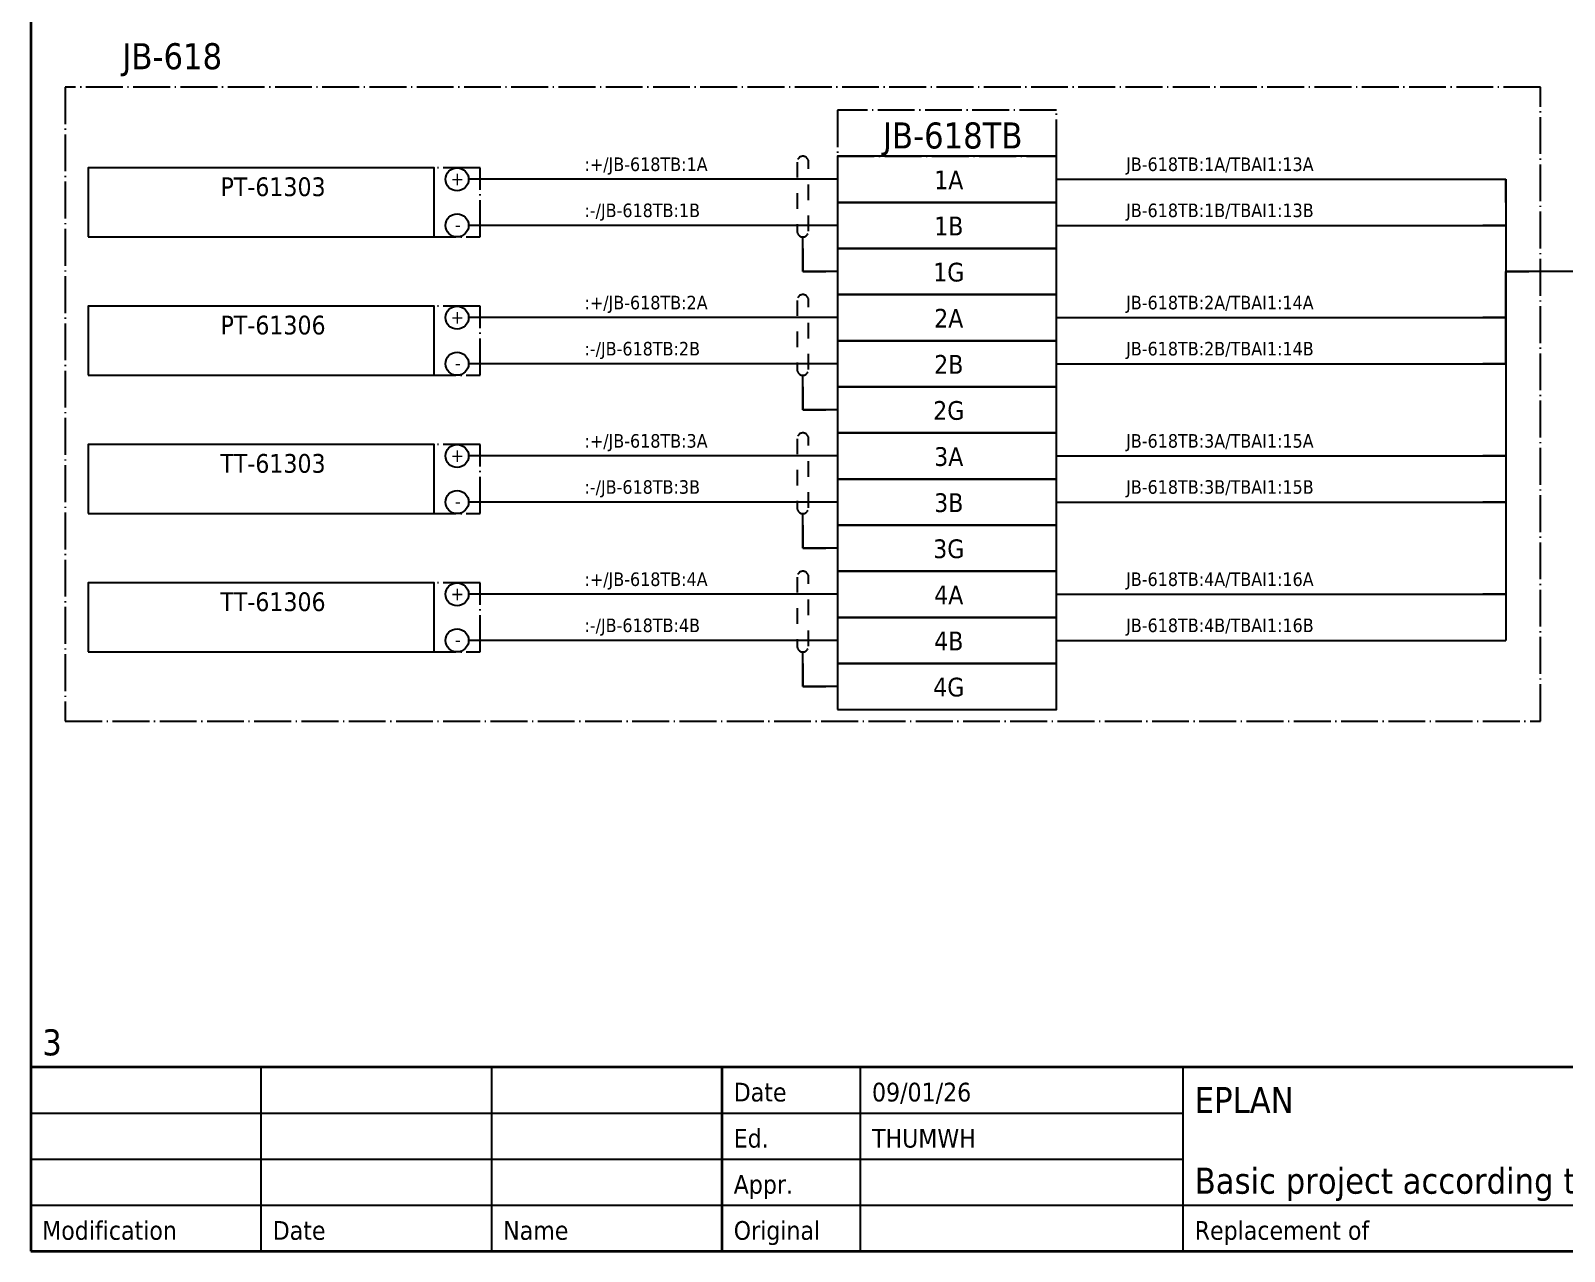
# Model space of a CAD drawing. Header units: millimetres. Extents: x 0 to 1792788, y -13 to 262234.
# Drawn here: x 0 to 133.1, y 0 to 105.9 of the extents above; entities that cross this region are included whole.
import ezdxf
from ezdxf.enums import TextEntityAlignment as Align

# ---------------------------------------------------------------- set-up
doc = ezdxf.new("R2010")
doc.units = ezdxf.units.MM
doc.linetypes.add('EPL_DASH', pattern=[1, 0.5, -0.5])
doc.linetypes.add('EPL_DASHDOT', pattern=[1, 0.8, -0.1, 0, -0.1])
for name, color, linetype, lineweight in [('EPLAN108', 5, 'Continuous', 35), ('EPLAN201', 7, 'Continuous', 35), ('EPLAN300', 5, 'Continuous', 25), ('EPLAN302', 5, 'Continuous', 25), ('EPLAN305', 5, 'Continuous', 25), ('EPLAN307', 134, 'EPL_DASHDOT', 25), ('EPLAN311', 7, 'Continuous', 25), ('EPLAN314', 5, 'EPL_DASH', 25), ('EPLAN317', 7, 'Continuous', 25), ('EPLAN400', 5, 'Continuous', 35), ('EPLAN405', 7, 'Continuous', 25), ('EPLAN421', 5, 'Continuous', 35), ('EPLAN433', 251, 'Continuous', 35), ('EPLAN440', 73, 'Continuous', 35), ('EPLAN451', 7, 'Continuous', 35), ('EPLAN452', 7, 'Continuous', 35), ('EPLAN453', 7, 'Continuous', 35), ('EPLAN500', 7, 'Continuous', 35), ('EPLAN501', 7, 'Continuous', 35), ('EPLAN502', 7, 'Continuous', 35), ('EPLAN503', 7, 'Continuous', 35), ('EPLAN504', 7, 'Continuous', 35), ('EPLAN546', 1, 'Continuous', 25)]:
    doc.layers.add(name, color=color, linetype=linetype, lineweight=lineweight)
doc.styles.add('Tahoma', font='')
doc.styles.get('Tahoma').set_extended_font_data('Tahoma')

# ---------------------------------------------------------------- blocks, each defined once
blk = doc.blocks.new('EPLFRAME')
at = {"layer": 'EPLAN201', "linetype": 'Continuous', "lineweight": 35, "ltscale": 4}
for p, q in [((0, 16), (420, 16)), ((60, 0), (60, 16))]:
    blk.add_line(p, q, dxfattribs=at)
at = {"layer": 'EPLAN201', "linetype": 'Continuous', "lineweight": 25, "ltscale": 4}
for p, q in [((20, 0), (20, 16)), ((40, 0), (40, 16)), ((72, 0), (72, 16)), ((100, 0), (100, 16)), ((0, 12), (100, 12)), ((0, 8), (100, 8)), ((0, 4), (184, 4))]:
    blk.add_line(p, q, dxfattribs=at)
at = {"layer": 'EPLAN201', "linetype": 'Continuous', "lineweight": 35, "ltscale": 4}
blk.add_lwpolyline([(0, 0), (420, 0), (420, 297), (0, 297)], close=True, dxfattribs=at)
at = {"layer": 'EPLAN201', "color": 7, "style": 'Tahoma'}
for s, height, p in [('Date', 1.625, (61, 13)), ('Ed.', 1.625, (61, 9)), ('Appr.', 1.625, (61, 5)), ('Modification', 1.6254, (1, 1)), ('Original', 1.625, (61, 1)), ('Replacement of', 1.6254, (101, 1)), ('Date', 1.625, (21, 1)), ('Name', 1.625, (41, 1))]:
    blk.add_text(s, height=height, dxfattribs=at).set_placement(p)
at = {"layer": 'EPLAN451', "color": 7, "style": 'Tahoma'}
for tag, p, height in [('14_10014', (101, 12), 2.26), ('14_10015', (185, 12), 2.26), ('14_10011', (101, 5), 2.26), ('14_10013', (332, 5), 1.63), ('14_10151', (73, 1), 1.63), ('14_10300', (415, 1), 1.63)]:
    blk.add_attdef(tag, p, '', height=height, dxfattribs=at)
blk.add_attdef('4_25020', text='', height=1.63, dxfattribs=at).set_placement((413, 1), align=Align.RIGHT)
at = {"layer": 'EPLAN452', "color": 7, "style": 'Tahoma'}
for tag, p, height in [('4_11041', (1, 17), 2.26), ('4_11071[1]', (1, 13), 1.63), ('4_11074[1]', (21, 13), 1.63), ('4_11070[1]', (41, 13), 1.63), ('4_11024', (73, 13), 1.63), ('4_20132_1001', (374, 13), 1.63), ('4_11011', (231, 12), 2.26), ('4_11030', (301, 12), 2.26), ('4_11071[2]', (1, 9), 1.63), ('4_11074[2]', (21, 9), 1.63), ('4_11070[2]', (41, 9), 1.63), ('4_11022', (73, 9), 1.63), ('4_20134_1001', (374, 9), 1.63), ('4_11071[3]', (1, 5), 1.63), ('4_11074[3]', (21, 5), 1.63), ('4_11070[3]', (41, 5), 1.63), ('4_11080', (73, 5), 1.63), ('4_11059', (301, 5), 1.63)]:
    blk.add_attdef(tag, p, '', height=height, dxfattribs=at)
for tag, height, p in [('4_11040', 2.26, (419, 17)), ('4_11000', 1.63, (419, 5)), ('4_11085', 1.63, (141, 1)), ('4_11086', 1.63, (183, 1))]:
    blk.add_attdef(tag, text='', height=height, dxfattribs=at).set_placement(p, align=Align.RIGHT)
at = {"layer": 'EPLAN453', "color": 7, "style": 'Tahoma'}
for tag, p in [('53_19005_1', (21, 293)), ('53_19005', (63, 293)), ('53_19005_8', (105, 293)), ('53_19005_6', (147, 293)), ('53_19005_7', (189, 293)), ('53_19005_9', (231, 293)), ('53_19005_3', (273, 293)), ('53_19005_2', (315, 293)), ('53_19005_4', (357, 293)), ('53_19005_5', (399, 293))]:
    blk.add_attdef(tag, text='', height=1.35, dxfattribs=at).set_placement(p, align=Align.BOTTOM_CENTER)
blk = doc.blocks.new('EPLSYM_LibrarySPECIAL_en_US_Symbol427_Variant5_Placement1_54')
at = {"layer": 'EPLAN421', "color": 5, "style": 'Tahoma'}
for tag, p in [('17_20029[1]', (-0.9525, 3.335)), ('17_20029[2]', (20.0025, 3.335))]:
    blk.add_attdef(tag, text='', height=1.1739, dxfattribs=at).set_placement(p, align=Align.BOTTOM_RIGHT)
at = {"layer": 'EPLAN433', "color": 251, "style": 'Tahoma'}
blk.add_attdef('17_20406_1', text='', height=1.6254, dxfattribs=at).set_placement((0.9525, 1.5875), align=Align.BOTTOM_RIGHT)
blk.add_attdef('17_20406', text='', height=1.6254, dxfattribs=at).set_placement((0.9525, 1.5875), align=Align.BOTTOM_LEFT)
blk = doc.blocks.new('EPLSYM_LibrarySPECIAL_en_US_Symbol427_Variant5_Placement1_55')
at = {"layer": 'EPLAN421', "color": 5, "style": 'Tahoma'}
for tag, p in [('17_20029[1]', (-0.9525, 3.335)), ('17_20029[2]', (20.0025, 3.335))]:
    blk.add_attdef(tag, text='', height=1.1739, dxfattribs=at).set_placement(p, align=Align.BOTTOM_RIGHT)
at = {"layer": 'EPLAN433', "color": 251, "style": 'Tahoma'}
blk.add_attdef('17_20406_1', text='', height=1.6254, dxfattribs=at).set_placement((0.9525, 1.5875), align=Align.BOTTOM_RIGHT)
blk.add_attdef('17_20406', text='', height=1.6254, dxfattribs=at).set_placement((0.9525, 1.5875), align=Align.BOTTOM_LEFT)
blk = doc.blocks.new('EPLSYM_LibrarySPECIAL_en_US_Symbol427_Variant5_Placement1_56')
at = {"layer": 'EPLAN421', "color": 5, "style": 'Tahoma'}
for tag, p in [('17_20029[1]', (-0.9525, 3.335)), ('17_20029[2]', (20.0025, 3.335))]:
    blk.add_attdef(tag, text='', height=1.1739, dxfattribs=at).set_placement(p, align=Align.BOTTOM_RIGHT)
at = {"layer": 'EPLAN433', "color": 251, "style": 'Tahoma'}
blk.add_attdef('17_20406_1', text='', height=1.6254, dxfattribs=at).set_placement((0.9525, 1.5875), align=Align.BOTTOM_RIGHT)
blk.add_attdef('17_20406', text='', height=1.6254, dxfattribs=at).set_placement((0.9525, 1.5875), align=Align.BOTTOM_LEFT)
blk = doc.blocks.new('EPLSYM_LibrarySPECIAL_en_US_Symbol427_Variant5_Placement1_57')
at = {"layer": 'EPLAN421', "color": 5, "style": 'Tahoma'}
for tag, p in [('17_20029[1]', (-0.9525, 3.335)), ('17_20029[2]', (20.0025, 3.335))]:
    blk.add_attdef(tag, text='', height=1.1739, dxfattribs=at).set_placement(p, align=Align.BOTTOM_RIGHT)
at = {"layer": 'EPLAN433', "color": 251, "style": 'Tahoma'}
blk.add_attdef('17_20406_1', text='', height=1.6254, dxfattribs=at).set_placement((0.9525, 1.5875), align=Align.BOTTOM_RIGHT)
blk.add_attdef('17_20406', text='', height=1.6254, dxfattribs=at).set_placement((0.9525, 1.5875), align=Align.BOTTOM_LEFT)
blk = doc.blocks.new('EPLSYM_LibrarySPECIAL_en_US_Symbol427_Variant5_Placement1_58')
at = {"layer": 'EPLAN421', "color": 5, "style": 'Tahoma'}
for tag, p in [('17_20029[1]', (-0.9525, 3.335)), ('17_20029[2]', (20.0025, 3.335))]:
    blk.add_attdef(tag, text='', height=1.1739, dxfattribs=at).set_placement(p, align=Align.BOTTOM_RIGHT)
at = {"layer": 'EPLAN433', "color": 251, "style": 'Tahoma'}
blk.add_attdef('17_20406_1', text='', height=1.6254, dxfattribs=at).set_placement((0.9525, 1.5875), align=Align.BOTTOM_RIGHT)
blk.add_attdef('17_20406', text='', height=1.6254, dxfattribs=at).set_placement((0.9525, 1.5875), align=Align.BOTTOM_LEFT)
blk = doc.blocks.new('EPLSYM_LibrarySPECIAL_en_US_Symbol427_Variant5_Placement1_59')
at = {"layer": 'EPLAN421', "color": 5, "style": 'Tahoma'}
for tag, p in [('17_20029[1]', (-0.9525, 3.335)), ('17_20029[2]', (20.0025, 3.335))]:
    blk.add_attdef(tag, text='', height=1.1739, dxfattribs=at).set_placement(p, align=Align.BOTTOM_RIGHT)
at = {"layer": 'EPLAN433', "color": 251, "style": 'Tahoma'}
blk.add_attdef('17_20406_1', text='', height=1.6254, dxfattribs=at).set_placement((0.9525, 1.5875), align=Align.BOTTOM_RIGHT)
blk.add_attdef('17_20406', text='', height=1.6254, dxfattribs=at).set_placement((0.9525, 1.5875), align=Align.BOTTOM_LEFT)
blk = doc.blocks.new('EPLSYM_LibrarySPECIAL_en_US_Symbol427_Variant5_Placement1_60')
at = {"layer": 'EPLAN421', "color": 5, "style": 'Tahoma'}
for tag, p in [('17_20029[1]', (-0.9525, 3.335)), ('17_20029[2]', (20.0025, 3.335))]:
    blk.add_attdef(tag, text='', height=1.1739, dxfattribs=at).set_placement(p, align=Align.BOTTOM_RIGHT)
at = {"layer": 'EPLAN433', "color": 251, "style": 'Tahoma'}
blk.add_attdef('17_20406_1', text='', height=1.6254, dxfattribs=at).set_placement((0.9525, 1.5875), align=Align.BOTTOM_RIGHT)
blk.add_attdef('17_20406', text='', height=1.6254, dxfattribs=at).set_placement((0.9525, 1.5875), align=Align.BOTTOM_LEFT)
blk = doc.blocks.new('EPLSYM_LibrarySPECIAL_en_US_Symbol427_Variant5_Placement1_61')
at = {"layer": 'EPLAN421', "color": 5, "style": 'Tahoma'}
for tag, p in [('17_20029[1]', (-0.9525, 3.335)), ('17_20029[2]', (20.0025, 3.335))]:
    blk.add_attdef(tag, text='', height=1.1739, dxfattribs=at).set_placement(p, align=Align.BOTTOM_RIGHT)
at = {"layer": 'EPLAN433', "color": 251, "style": 'Tahoma'}
blk.add_attdef('17_20406_1', text='', height=1.6254, dxfattribs=at).set_placement((0.9525, 1.5875), align=Align.BOTTOM_RIGHT)
blk.add_attdef('17_20406', text='', height=1.6254, dxfattribs=at).set_placement((0.9525, 1.5875), align=Align.BOTTOM_LEFT)
blk = doc.blocks.new('EPLSYM_LibrarySPECIAL_Symbol2_Variant0_Placement1_11')
at = {"layer": 'EPLAN307', "lineweight": 25, "ltscale": 4}
blk.add_lwpolyline([(0, -6), (34, -6), (34, 0), (0, 0)], close=True, dxfattribs=at)
at = {"layer": 'EPLAN400', "color": 5, "style": 'Tahoma'}
blk.add_attdef('88_20010', text='', height=2.2575, dxfattribs=at).set_placement((-1.5, -0.9515), align=Align.TOP_RIGHT)
at = {"layer": 'EPLAN500', "color": 7, "style": 'Tahoma'}
blk.add_attdef('88_20027', text='', height=1.6254, dxfattribs=at).set_placement((-1.5, -4.57508), align=Align.TOP_RIGHT)
at = {"layer": 'EPLAN501', "color": 7, "style": 'Tahoma'}
blk.add_attdef('88_20011', text='', height=1.6254, dxfattribs=at).set_placement((-1.5, -9.97508), align=Align.TOP_RIGHT)
at = {"layer": 'EPLAN502', "color": 7, "style": 'Tahoma'}
blk.add_attdef('88_20025', text='', height=1.6254, dxfattribs=at).set_placement((-1.5, -12.67508), align=Align.TOP_RIGHT)
at = {"layer": 'EPLAN503', "color": 7, "style": 'Tahoma'}
blk.add_attdef('88_20024', text='', height=1.6254, dxfattribs=at).set_placement((-1.5, -15.37508), align=Align.TOP_RIGHT)
at = {"layer": 'EPLAN504', "color": 7, "style": 'Tahoma'}
blk.add_attdef('88_20901[1]', text='', height=1.6254, dxfattribs=at).set_placement((-1.5, -7.27508), align=Align.TOP_RIGHT)
blk = doc.blocks.new('EPLSYM_LibrarySPECIAL_Symbol0_Variant0_Placement1_11')
at = {"layer": 'EPLAN305', "lineweight": 25, "ltscale": 4}
blk.add_lwpolyline([(0, -6), (30, -6), (30, 0), (0, 0)], close=True, dxfattribs=at)
at = {"layer": 'EPLAN400', "color": 5, "style": 'Tahoma'}
blk.add_attdef('17_20010', text='', height=2.2575, dxfattribs=at).set_placement((-1.5, -0.9515), align=Align.TOP_RIGHT)
at = {"layer": 'EPLAN440', "color": 73, "style": 'Tahoma'}
blk.add_attdef('17_20300', text='', height=1.6254, dxfattribs=at).set_placement((-1.5, -4.57508), align=Align.TOP_RIGHT)
at = {"layer": 'EPLAN500', "color": 7, "style": 'Tahoma'}
blk.add_attdef('17_20027', text='', height=1.6254, dxfattribs=at).set_placement((-1.5, -7.27508), align=Align.TOP_RIGHT)
at = {"layer": 'EPLAN501', "color": 7, "style": 'Tahoma'}
blk.add_attdef('17_20011', text='', height=1.6254, dxfattribs=at).set_placement((-1.5, -12.67508), align=Align.TOP_RIGHT)
at = {"layer": 'EPLAN502', "color": 7, "style": 'Tahoma'}
blk.add_attdef('17_20025', text='', height=1.6254, dxfattribs=at).set_placement((-1.5, -15.37508), align=Align.TOP_RIGHT)
at = {"layer": 'EPLAN503', "color": 7, "style": 'Tahoma'}
blk.add_attdef('17_20024', text='', height=1.6254, dxfattribs=at).set_placement((-1.5, -18.07508), align=Align.TOP_RIGHT)
at = {"layer": 'EPLAN504', "color": 7, "style": 'Tahoma'}
blk.add_attdef('17_20901[1]', text='', height=1.6254, dxfattribs=at).set_placement((-1.5, -9.97508), align=Align.TOP_RIGHT)
blk = doc.blocks.new('EPLSYM_LibrarySPECIAL_Symbol17_Variant3_Placement1')
at = {"layer": 'EPLAN302', "lineweight": 25, "ltscale": 4}
blk.add_line((4, 0), (1, 0), dxfattribs=at)
blk.add_circle((0, 0), 1, dxfattribs=at)
at = {"layer": 'EPLAN421', "color": 5, "style": 'Tahoma'}
blk.add_attdef('17_20039', text='', height=1.17, dxfattribs=at).set_placement((3, 1), align=Align.BOTTOM_RIGHT)
blk = doc.blocks.new('EPLSYM_LibrarySPECIAL_Symbol2_Variant0_Placement1_12')
at = {"layer": 'EPLAN307', "lineweight": 25, "ltscale": 4}
blk.add_lwpolyline([(0, -6), (34, -6), (34, 0), (0, 0)], close=True, dxfattribs=at)
at = {"layer": 'EPLAN400', "color": 5, "style": 'Tahoma'}
blk.add_attdef('88_20010', text='', height=2.2575, dxfattribs=at).set_placement((-1.5, -0.9515), align=Align.TOP_RIGHT)
at = {"layer": 'EPLAN500', "color": 7, "style": 'Tahoma'}
blk.add_attdef('88_20027', text='', height=1.6254, dxfattribs=at).set_placement((-1.5, -4.57508), align=Align.TOP_RIGHT)
at = {"layer": 'EPLAN501', "color": 7, "style": 'Tahoma'}
blk.add_attdef('88_20011', text='', height=1.6254, dxfattribs=at).set_placement((-1.5, -9.97508), align=Align.TOP_RIGHT)
at = {"layer": 'EPLAN502', "color": 7, "style": 'Tahoma'}
blk.add_attdef('88_20025', text='', height=1.6254, dxfattribs=at).set_placement((-1.5, -12.67508), align=Align.TOP_RIGHT)
at = {"layer": 'EPLAN503', "color": 7, "style": 'Tahoma'}
blk.add_attdef('88_20024', text='', height=1.6254, dxfattribs=at).set_placement((-1.5, -15.37508), align=Align.TOP_RIGHT)
at = {"layer": 'EPLAN504', "color": 7, "style": 'Tahoma'}
blk.add_attdef('88_20901[1]', text='', height=1.6254, dxfattribs=at).set_placement((-1.5, -7.27508), align=Align.TOP_RIGHT)
blk = doc.blocks.new('EPLSYM_LibrarySPECIAL_Symbol0_Variant0_Placement1_12')
at = {"layer": 'EPLAN305', "lineweight": 25, "ltscale": 4}
blk.add_lwpolyline([(0, -6), (30, -6), (30, 0), (0, 0)], close=True, dxfattribs=at)
at = {"layer": 'EPLAN400', "color": 5, "style": 'Tahoma'}
blk.add_attdef('17_20010', text='', height=2.2575, dxfattribs=at).set_placement((-1.5, -0.9515), align=Align.TOP_RIGHT)
at = {"layer": 'EPLAN440', "color": 73, "style": 'Tahoma'}
blk.add_attdef('17_20300', text='', height=1.6254, dxfattribs=at).set_placement((-1.5, -4.57508), align=Align.TOP_RIGHT)
at = {"layer": 'EPLAN500', "color": 7, "style": 'Tahoma'}
blk.add_attdef('17_20027', text='', height=1.6254, dxfattribs=at).set_placement((-1.5, -7.27508), align=Align.TOP_RIGHT)
at = {"layer": 'EPLAN501', "color": 7, "style": 'Tahoma'}
blk.add_attdef('17_20011', text='', height=1.6254, dxfattribs=at).set_placement((-1.5, -12.67508), align=Align.TOP_RIGHT)
at = {"layer": 'EPLAN502', "color": 7, "style": 'Tahoma'}
blk.add_attdef('17_20025', text='', height=1.6254, dxfattribs=at).set_placement((-1.5, -15.37508), align=Align.TOP_RIGHT)
at = {"layer": 'EPLAN503', "color": 7, "style": 'Tahoma'}
blk.add_attdef('17_20024', text='', height=1.6254, dxfattribs=at).set_placement((-1.5, -18.07508), align=Align.TOP_RIGHT)
at = {"layer": 'EPLAN504', "color": 7, "style": 'Tahoma'}
blk.add_attdef('17_20901[1]', text='', height=1.6254, dxfattribs=at).set_placement((-1.5, -9.97508), align=Align.TOP_RIGHT)
blk = doc.blocks.new('EPLSYM_LibrarySPECIAL_Symbol2_Variant0_Placement1_13')
at = {"layer": 'EPLAN307', "lineweight": 25, "ltscale": 4}
blk.add_lwpolyline([(0, -6), (34, -6), (34, 0), (0, 0)], close=True, dxfattribs=at)
at = {"layer": 'EPLAN400', "color": 5, "style": 'Tahoma'}
blk.add_attdef('88_20010', text='', height=2.2575, dxfattribs=at).set_placement((-1.5, -0.9515), align=Align.TOP_RIGHT)
at = {"layer": 'EPLAN500', "color": 7, "style": 'Tahoma'}
blk.add_attdef('88_20027', text='', height=1.6254, dxfattribs=at).set_placement((-1.5, -4.57508), align=Align.TOP_RIGHT)
at = {"layer": 'EPLAN501', "color": 7, "style": 'Tahoma'}
blk.add_attdef('88_20011', text='', height=1.6254, dxfattribs=at).set_placement((-1.5, -9.97508), align=Align.TOP_RIGHT)
at = {"layer": 'EPLAN502', "color": 7, "style": 'Tahoma'}
blk.add_attdef('88_20025', text='', height=1.6254, dxfattribs=at).set_placement((-1.5, -12.67508), align=Align.TOP_RIGHT)
at = {"layer": 'EPLAN503', "color": 7, "style": 'Tahoma'}
blk.add_attdef('88_20024', text='', height=1.6254, dxfattribs=at).set_placement((-1.5, -15.37508), align=Align.TOP_RIGHT)
at = {"layer": 'EPLAN504', "color": 7, "style": 'Tahoma'}
blk.add_attdef('88_20901[1]', text='', height=1.6254, dxfattribs=at).set_placement((-1.5, -7.27508), align=Align.TOP_RIGHT)
blk = doc.blocks.new('EPLSYM_LibrarySPECIAL_Symbol0_Variant0_Placement1_13')
at = {"layer": 'EPLAN305', "lineweight": 25, "ltscale": 4}
blk.add_lwpolyline([(0, -6), (30, -6), (30, 0), (0, 0)], close=True, dxfattribs=at)
at = {"layer": 'EPLAN400', "color": 5, "style": 'Tahoma'}
blk.add_attdef('17_20010', text='', height=2.2575, dxfattribs=at).set_placement((-1.5, -0.9515), align=Align.TOP_RIGHT)
at = {"layer": 'EPLAN440', "color": 73, "style": 'Tahoma'}
blk.add_attdef('17_20300', text='', height=1.6254, dxfattribs=at).set_placement((-1.5, -4.57508), align=Align.TOP_RIGHT)
at = {"layer": 'EPLAN500', "color": 7, "style": 'Tahoma'}
blk.add_attdef('17_20027', text='', height=1.6254, dxfattribs=at).set_placement((-1.5, -7.27508), align=Align.TOP_RIGHT)
at = {"layer": 'EPLAN501', "color": 7, "style": 'Tahoma'}
blk.add_attdef('17_20011', text='', height=1.6254, dxfattribs=at).set_placement((-1.5, -12.67508), align=Align.TOP_RIGHT)
at = {"layer": 'EPLAN502', "color": 7, "style": 'Tahoma'}
blk.add_attdef('17_20025', text='', height=1.6254, dxfattribs=at).set_placement((-1.5, -15.37508), align=Align.TOP_RIGHT)
at = {"layer": 'EPLAN503', "color": 7, "style": 'Tahoma'}
blk.add_attdef('17_20024', text='', height=1.6254, dxfattribs=at).set_placement((-1.5, -18.07508), align=Align.TOP_RIGHT)
at = {"layer": 'EPLAN504', "color": 7, "style": 'Tahoma'}
blk.add_attdef('17_20901[1]', text='', height=1.6254, dxfattribs=at).set_placement((-1.5, -9.97508), align=Align.TOP_RIGHT)
blk = doc.blocks.new('EPLSYM_LibrarySPECIAL_Symbol2_Variant0_Placement1_14')
at = {"layer": 'EPLAN307', "lineweight": 25, "ltscale": 4}
blk.add_lwpolyline([(0, -6), (34, -6), (34, 0), (0, 0)], close=True, dxfattribs=at)
at = {"layer": 'EPLAN400', "color": 5, "style": 'Tahoma'}
blk.add_attdef('88_20010', text='', height=2.2575, dxfattribs=at).set_placement((-1.5, -0.9515), align=Align.TOP_RIGHT)
at = {"layer": 'EPLAN500', "color": 7, "style": 'Tahoma'}
blk.add_attdef('88_20027', text='', height=1.6254, dxfattribs=at).set_placement((-1.5, -4.57508), align=Align.TOP_RIGHT)
at = {"layer": 'EPLAN501', "color": 7, "style": 'Tahoma'}
blk.add_attdef('88_20011', text='', height=1.6254, dxfattribs=at).set_placement((-1.5, -9.97508), align=Align.TOP_RIGHT)
at = {"layer": 'EPLAN502', "color": 7, "style": 'Tahoma'}
blk.add_attdef('88_20025', text='', height=1.6254, dxfattribs=at).set_placement((-1.5, -12.67508), align=Align.TOP_RIGHT)
at = {"layer": 'EPLAN503', "color": 7, "style": 'Tahoma'}
blk.add_attdef('88_20024', text='', height=1.6254, dxfattribs=at).set_placement((-1.5, -15.37508), align=Align.TOP_RIGHT)
at = {"layer": 'EPLAN504', "color": 7, "style": 'Tahoma'}
blk.add_attdef('88_20901[1]', text='', height=1.6254, dxfattribs=at).set_placement((-1.5, -7.27508), align=Align.TOP_RIGHT)
blk = doc.blocks.new('EPLSYM_LibrarySPECIAL_Symbol0_Variant0_Placement1_14')
at = {"layer": 'EPLAN305', "lineweight": 25, "ltscale": 4}
blk.add_lwpolyline([(0, -6), (30, -6), (30, 0), (0, 0)], close=True, dxfattribs=at)
at = {"layer": 'EPLAN400', "color": 5, "style": 'Tahoma'}
blk.add_attdef('17_20010', text='', height=2.2575, dxfattribs=at).set_placement((-1.5, -0.9515), align=Align.TOP_RIGHT)
at = {"layer": 'EPLAN440', "color": 73, "style": 'Tahoma'}
blk.add_attdef('17_20300', text='', height=1.6254, dxfattribs=at).set_placement((-1.5, -4.57508), align=Align.TOP_RIGHT)
at = {"layer": 'EPLAN500', "color": 7, "style": 'Tahoma'}
blk.add_attdef('17_20027', text='', height=1.6254, dxfattribs=at).set_placement((-1.5, -7.27508), align=Align.TOP_RIGHT)
at = {"layer": 'EPLAN501', "color": 7, "style": 'Tahoma'}
blk.add_attdef('17_20011', text='', height=1.6254, dxfattribs=at).set_placement((-1.5, -12.67508), align=Align.TOP_RIGHT)
at = {"layer": 'EPLAN502', "color": 7, "style": 'Tahoma'}
blk.add_attdef('17_20025', text='', height=1.6254, dxfattribs=at).set_placement((-1.5, -15.37508), align=Align.TOP_RIGHT)
at = {"layer": 'EPLAN503', "color": 7, "style": 'Tahoma'}
blk.add_attdef('17_20024', text='', height=1.6254, dxfattribs=at).set_placement((-1.5, -18.07508), align=Align.TOP_RIGHT)
at = {"layer": 'EPLAN504', "color": 7, "style": 'Tahoma'}
blk.add_attdef('17_20901[1]', text='', height=1.6254, dxfattribs=at).set_placement((-1.5, -9.97508), align=Align.TOP_RIGHT)
blk = doc.blocks.new('EPLSYM_LibrarySPECIAL_en_US_Symbol427_Variant5_Placement1_90')
at = {"layer": 'EPLAN421', "color": 5, "style": 'Tahoma'}
for tag, p in [('17_20029[1]', (-0.9525, 3.335)), ('17_20029[2]', (20.0025, 3.335))]:
    blk.add_attdef(tag, text='', height=1.1739, dxfattribs=at).set_placement(p, align=Align.BOTTOM_RIGHT)
at = {"layer": 'EPLAN433', "color": 251, "style": 'Tahoma'}
blk.add_attdef('17_20406_1', text='', height=1.6254, dxfattribs=at).set_placement((0.9525, 1.5875), align=Align.BOTTOM_RIGHT)
blk.add_attdef('17_20406', text='', height=1.6254, dxfattribs=at).set_placement((0.9525, 1.5875), align=Align.BOTTOM_LEFT)
blk = doc.blocks.new('EPLSYM_LibrarySPECIAL_en_US_Symbol427_Variant5_Placement1_91')
at = {"layer": 'EPLAN421', "color": 5, "style": 'Tahoma'}
for tag, p in [('17_20029[1]', (-0.9525, 3.335)), ('17_20029[2]', (20.0025, 3.335))]:
    blk.add_attdef(tag, text='', height=1.1739, dxfattribs=at).set_placement(p, align=Align.BOTTOM_RIGHT)
at = {"layer": 'EPLAN433', "color": 251, "style": 'Tahoma'}
blk.add_attdef('17_20406_1', text='', height=1.6254, dxfattribs=at).set_placement((0.9525, 1.5875), align=Align.BOTTOM_RIGHT)
blk.add_attdef('17_20406', text='', height=1.6254, dxfattribs=at).set_placement((0.9525, 1.5875), align=Align.BOTTOM_LEFT)
blk = doc.blocks.new('EPLSYM_LibrarySPECIAL_en_US_Symbol427_Variant5_Placement1_92')
at = {"layer": 'EPLAN421', "color": 5, "style": 'Tahoma'}
for tag, p in [('17_20029[1]', (-0.9525, 3.335)), ('17_20029[2]', (20.0025, 3.335))]:
    blk.add_attdef(tag, text='', height=1.1739, dxfattribs=at).set_placement(p, align=Align.BOTTOM_RIGHT)
at = {"layer": 'EPLAN433', "color": 251, "style": 'Tahoma'}
blk.add_attdef('17_20406_1', text='', height=1.6254, dxfattribs=at).set_placement((0.9525, 1.5875), align=Align.BOTTOM_RIGHT)
blk.add_attdef('17_20406', text='', height=1.6254, dxfattribs=at).set_placement((0.9525, 1.5875), align=Align.BOTTOM_LEFT)
blk = doc.blocks.new('EPLSYM_LibrarySPECIAL_en_US_Symbol427_Variant5_Placement1_93')
at = {"layer": 'EPLAN421', "color": 5, "style": 'Tahoma'}
for tag, p in [('17_20029[1]', (-0.9525, 3.335)), ('17_20029[2]', (20.0025, 3.335))]:
    blk.add_attdef(tag, text='', height=1.1739, dxfattribs=at).set_placement(p, align=Align.BOTTOM_RIGHT)
at = {"layer": 'EPLAN433', "color": 251, "style": 'Tahoma'}
blk.add_attdef('17_20406_1', text='', height=1.6254, dxfattribs=at).set_placement((0.9525, 1.5875), align=Align.BOTTOM_RIGHT)
blk.add_attdef('17_20406', text='', height=1.6254, dxfattribs=at).set_placement((0.9525, 1.5875), align=Align.BOTTOM_LEFT)
blk = doc.blocks.new('EPLSYM_LibrarySPECIAL_Symbol308_Variant0_Placement0')
at = {"layer": 'EPLAN405', "color": 7, "style": 'Tahoma'}
for tag, p in [('17_31011', (1.5, 6.35)), ('17_31002', (1.5, 0.5))]:
    blk.add_attdef(tag, text='', height=1.17, dxfattribs=at).set_placement(p, align=Align.BOTTOM_LEFT)
for tag, p in [('17_31004', (1.5, 4.4)), ('17_31003', (1.5, 2.45))]:
    blk.add_attdef(tag, p, '', height=1.17, dxfattribs=at)
blk = doc.blocks.new('EPLSYM_LibrarySPECIAL_Symbol5_Variant1_Placement1_13')
at = {"layer": 'EPLAN314', "ltscale": 2.7}
for p, q in [((-0.5, 6.5), (-0.5, 0.5)), ((0.5, 0.5), (0.5, 6.5))]:
    blk.add_line(p, q, dxfattribs=at)
for centre, start, end in [((0, 6.5), 0, 180), ((0, 0.5), 180, 0)]:
    blk.add_arc(centre, 0.5, start, end, dxfattribs=at)
blk = doc.blocks.new('EPLSYM_LibrarySPECIAL_Symbol5_Variant1_Placement1_14')
at = {"layer": 'EPLAN314', "ltscale": 2.7}
for p, q in [((-0.5, 6.5), (-0.5, 0.5)), ((0.5, 0.5), (0.5, 6.5))]:
    blk.add_line(p, q, dxfattribs=at)
for centre, start, end in [((0, 6.5), 0, 180), ((0, 0.5), 180, 0)]:
    blk.add_arc(centre, 0.5, start, end, dxfattribs=at)
blk = doc.blocks.new('EPLSYM_LibrarySPECIAL_Symbol5_Variant1_Placement1_15')
at = {"layer": 'EPLAN314', "ltscale": 2.7}
for p, q in [((-0.5, 6.5), (-0.5, 0.5)), ((0.5, 0.5), (0.5, 6.5))]:
    blk.add_line(p, q, dxfattribs=at)
for centre, start, end in [((0, 6.5), 0, 180), ((0, 0.5), 180, 0)]:
    blk.add_arc(centre, 0.5, start, end, dxfattribs=at)
blk = doc.blocks.new('EPLSYM_LibrarySPECIAL_Symbol5_Variant1_Placement1_16')
at = {"layer": 'EPLAN314', "ltscale": 2.7}
for p, q in [((-0.5, 6.5), (-0.5, 0.5)), ((0.5, 0.5), (0.5, 6.5))]:
    blk.add_line(p, q, dxfattribs=at)
for centre, start, end in [((0, 6.5), 0, 180), ((0, 0.5), 180, 0)]:
    blk.add_arc(centre, 0.5, start, end, dxfattribs=at)
blk = doc.blocks.new('EPLSYM_LibrarySPECIAL_Symbol2_Variant0_Placement1_18')
at = {"layer": 'EPLAN307', "lineweight": 25, "ltscale": 4}
blk.add_lwpolyline([(0, -55), (128, -55), (128, 0), (0, 0)], close=True, dxfattribs=at)
at = {"layer": 'EPLAN400', "color": 5, "style": 'Tahoma'}
blk.add_attdef('88_20010', text='', height=2.2575, dxfattribs=at).set_placement((-1.5, -0.9515), align=Align.TOP_RIGHT)
at = {"layer": 'EPLAN500', "color": 7, "style": 'Tahoma'}
blk.add_attdef('88_20027', text='', height=1.6254, dxfattribs=at).set_placement((-1.5, -4.57508), align=Align.TOP_RIGHT)
at = {"layer": 'EPLAN501', "color": 7, "style": 'Tahoma'}
blk.add_attdef('88_20011', text='', height=1.6254, dxfattribs=at).set_placement((-1.5, -9.97508), align=Align.TOP_RIGHT)
at = {"layer": 'EPLAN502', "color": 7, "style": 'Tahoma'}
blk.add_attdef('88_20025', text='', height=1.6254, dxfattribs=at).set_placement((-1.5, -12.67508), align=Align.TOP_RIGHT)
at = {"layer": 'EPLAN503', "color": 7, "style": 'Tahoma'}
blk.add_attdef('88_20024', text='', height=1.6254, dxfattribs=at).set_placement((-1.5, -15.37508), align=Align.TOP_RIGHT)
at = {"layer": 'EPLAN504', "color": 7, "style": 'Tahoma'}
blk.add_attdef('88_20901[1]', text='', height=1.6254, dxfattribs=at).set_placement((-1.5, -7.27508), align=Align.TOP_RIGHT)

msp = doc.modelspace()

# ---------------------------------------------------------------- linework, layer by layer
at = {"layer": 'EPLAN300', "lineweight": 25, "ltscale": 4}
for points in [[(70, 91), (89, 91), (89, 95), (70, 95)], [(70, 87), (89, 87), (89, 91), (70, 91)], [(70, 83), (89, 83), (89, 87), (70, 87)], [(70, 79), (89, 79), (89, 83), (70, 83)], [(70, 75), (89, 75), (89, 79), (70, 79)], [(70, 71), (89, 71), (89, 75), (70, 75)], [(70, 67), (89, 67), (89, 71), (70, 71)], [(70, 63), (89, 63), (89, 67), (70, 67)], [(70, 59), (89, 59), (89, 63), (70, 63)], [(70, 55), (89, 55), (89, 59), (70, 59)], [(70, 51), (89, 51), (89, 55), (70, 55)], [(70, 47), (89, 47), (89, 51), (70, 51)]]:
    msp.add_lwpolyline(points, close=True, dxfattribs=at)
at = {"layer": 'EPLAN307', "lineweight": 25, "ltscale": 4}
msp.add_lwpolyline([(70, 95), (89, 95), (89, 99), (70, 99)], close=True, dxfattribs=at)
at = {"layer": 'EPLAN311', "color": 7, "ltscale": 4}
for p, q in [((70, 93), (39, 93)), ((89.05, 93), (128, 93)), ((70, 89), (39, 89)), ((89.05, 89), (128, 89)), ((70, 81), (39, 81)), ((89.05, 81), (128, 81)), ((70, 77), (39, 77)), ((89.05, 77), (128, 77)), ((70, 69), (39, 69)), ((89.05, 69), (128, 69)), ((70, 65), (39, 65)), ((89.05, 65), (128, 65)), ((70, 57), (39, 57)), ((89.05, 57), (128, 57)), ((70, 53), (39, 53)), ((89.05, 53), (128, 53))]:
    msp.add_line(p, q, dxfattribs=at)
at = {"layer": 'EPLAN311', "ltscale": 4}
for p, q in [((126, 93), (128, 93)), ((128, 89), (126, 89)), ((128, 81), (126, 81)), ((128, 77), (126, 77)), ((128, 69), (126, 69)), ((128, 65), (126, 65)), ((128, 57), (126, 57)), ((126, 53), (128, 53))]:
    msp.add_line(p, q, dxfattribs=at)
at = {"layer": 'EPLAN311', "color": 1, "linetype": 'Continuous', "lineweight": 25, "ltscale": 4}
for p, q in [((67, 87), (67, 85)), ((67, 85), (69, 85)), ((67, 75), (67, 73)), ((67, 73), (69, 73)), ((67, 63), (67, 61)), ((67, 61), (69, 61)), ((67, 51), (67, 49)), ((67, 49), (69, 49))]:
    msp.add_line(p, q, dxfattribs=at)
at = {"layer": 'EPLAN317', "lineweight": 25, "ltscale": 4}
for p, q in [((128, 93), (128, 89)), ((128, 91), (128, 93)), ((128, 91), (128, 87)), ((128, 89), (128, 85)), ((128, 87), (128, 83)), ((159, 85), (128, 85)), ((128, 81), (128, 85)), ((128, 85), (130, 85)), ((128, 83), (128, 79)), ((128, 77), (128, 81)), ((128, 79), (128, 75)), ((128, 77), (128, 69)), ((128, 71), (128, 67)), ((128, 69), (128, 65)), ((128, 67), (128, 63)), ((128, 65), (128, 57)), ((128, 59), (128, 55)), ((128, 57), (128, 53)), ((128, 55), (128, 53))]:
    msp.add_line(p, q, dxfattribs=at)
at = {"layer": 'EPLAN546', "ltscale": 4}
for p, q in [((67, 85), (67, 88)), ((70, 85), (67, 85)), ((67, 73), (67, 76)), ((70, 73), (67, 73)), ((67, 61), (67, 64)), ((70, 61), (67, 61)), ((67, 49), (67, 52)), ((70, 49), (67, 49))]:
    msp.add_line(p, q, dxfattribs=at)

# ---------------------------------------------------------------- block references
ref = msp.add_blockref('EPLFRAME', (0, 0))
ref.add_attrib('14_10011', 'Basic project according to NFPA standard using a metric grid', (101, 5), dxfattribs={"layer": 'EPLAN451', "color": 7, "height": 2.2575, "style": 'Tahoma'})
ref.add_attrib('4_11041', '3', (1, 17), dxfattribs={"layer": 'EPLAN452', "color": 7, "height": 2.26, "style": 'Tahoma'})
ref.add_attrib('14_10014', 'EPLAN', (101, 12), dxfattribs={"layer": 'EPLAN451', "color": 7, "height": 2.257, "style": 'Tahoma'})
ref.add_attrib('4_11022', 'THUMWH', (73, 9), dxfattribs={"layer": 'EPLAN452', "color": 7, "height": 1.625, "style": 'Tahoma'})
ref.add_attrib('4_11024', '09/01/26', (73, 13), dxfattribs={"layer": 'EPLAN452', "color": 7, "height": 1.625, "style": 'Tahoma'})
ref = msp.add_blockref('EPLSYM_LibrarySPECIAL_Symbol2_Variant0_Placement1_18', (3, 101))
ref.add_attrib('88_20010', 'JB-618', dxfattribs={"layer": 'EPLAN400', "color": 5, "height": 2.257, "style": 'Tahoma'}).set_placement((16.61, 104.81), align=Align.TOP_RIGHT)
ref = msp.add_blockref('EPLSYM_LibrarySPECIAL_Symbol308_Variant0_Placement0', (48, 93))
ref.add_attrib('17_31011', ':+/JB-618TB:1A', dxfattribs={"layer": 'EPLAN405', "color": 7, "height": 1.1739, "style": 'Tahoma'}).set_placement((48.05, 93.37), align=Align.BOTTOM_LEFT)
for name, p in [('EPLSYM_LibrarySPECIAL_Symbol5_Variant1_Placement1_13', (67, 88)), ('EPLSYM_LibrarySPECIAL_Symbol2_Variant0_Placement1_12', (5, 94)), ('EPLSYM_LibrarySPECIAL_Symbol5_Variant1_Placement1_14', (67, 76)), ('EPLSYM_LibrarySPECIAL_Symbol2_Variant0_Placement1_11', (5, 82)), ('EPLSYM_LibrarySPECIAL_Symbol5_Variant1_Placement1_15', (67, 64)), ('EPLSYM_LibrarySPECIAL_Symbol2_Variant0_Placement1_13', (5, 70)), ('EPLSYM_LibrarySPECIAL_Symbol5_Variant1_Placement1_16', (67, 52)), ('EPLSYM_LibrarySPECIAL_Symbol2_Variant0_Placement1_14', (5, 58))]:
    msp.add_blockref(name, p)
ref = msp.add_blockref('EPLSYM_LibrarySPECIAL_Symbol308_Variant0_Placement0', (95, 93))
ref.add_attrib('17_31011', 'JB-618TB:1A/TBAI1:13A', dxfattribs={"layer": 'EPLAN405', "color": 7, "height": 1.1739, "style": 'Tahoma'}).set_placement((95.05, 93.37), align=Align.BOTTOM_LEFT)
ref = msp.add_blockref('EPLSYM_LibrarySPECIAL_Symbol0_Variant0_Placement1_12', (5, 94))
ref.add_attrib('17_20011', 'PT-61303', dxfattribs={"layer": 'EPLAN501', "color": 7, "height": 1.625, "style": 'Tahoma'}).set_placement((25.59, 93.17), align=Align.TOP_RIGHT)
ref = msp.add_blockref('EPLSYM_LibrarySPECIAL_Symbol17_Variant3_Placement1', (37, 93))
ref.add_attrib('17_20039', '+', dxfattribs={"layer": 'EPLAN421', "color": 5, "height": 1.17, "style": 'Tahoma'}).set_placement((37.59, 92.12), align=Align.BOTTOM_RIGHT)
ref = msp.add_blockref('EPLSYM_LibrarySPECIAL_en_US_Symbol427_Variant5_Placement1_60', (70, 93))
ref.add_attrib('17_20011', '1A', dxfattribs={"layer": 'EPLAN501', "color": 7, "height": 1.625, "style": 'Tahoma'}).set_placement((79.66, 91.65), align=Align.BOTTOM_CENTER)
ref = msp.add_blockref('EPLSYM_LibrarySPECIAL_Symbol308_Variant0_Placement0', (48, 89))
ref.add_attrib('17_31011', ':-/JB-618TB:1B', dxfattribs={"layer": 'EPLAN405', "color": 7, "height": 1.1739, "style": 'Tahoma'}).set_placement((48.05, 89.37), align=Align.BOTTOM_LEFT)
ref = msp.add_blockref('EPLSYM_LibrarySPECIAL_Symbol308_Variant0_Placement0', (95, 89))
ref.add_attrib('17_31011', 'JB-618TB:1B/TBAI1:13B', dxfattribs={"layer": 'EPLAN405', "color": 7, "height": 1.1739, "style": 'Tahoma'}).set_placement((95.05, 89.37), align=Align.BOTTOM_LEFT)
ref = msp.add_blockref('EPLSYM_LibrarySPECIAL_Symbol17_Variant3_Placement1', (37, 89))
ref.add_attrib('17_20039', '-', dxfattribs={"layer": 'EPLAN421', "color": 5, "height": 1.17, "style": 'Tahoma'}).set_placement((37.32, 88.13), align=Align.BOTTOM_RIGHT)
ref = msp.add_blockref('EPLSYM_LibrarySPECIAL_en_US_Symbol427_Variant5_Placement1_61', (70, 89))
ref.add_attrib('17_20011', '1B', dxfattribs={"layer": 'EPLAN501', "color": 7, "height": 1.625, "style": 'Tahoma'}).set_placement((79.66, 87.65), align=Align.BOTTOM_CENTER)
ref = msp.add_blockref('EPLSYM_LibrarySPECIAL_en_US_Symbol427_Variant5_Placement1_90', (70, 85))
ref.add_attrib('17_20011', '1G', dxfattribs={"layer": 'EPLAN501', "color": 7, "height": 1.625, "style": 'Tahoma'}).set_placement((79.66, 83.65), align=Align.BOTTOM_CENTER)
ref = msp.add_blockref('EPLSYM_LibrarySPECIAL_Symbol308_Variant0_Placement0', (48, 81))
ref.add_attrib('17_31011', ':+/JB-618TB:2A', dxfattribs={"layer": 'EPLAN405', "color": 7, "height": 1.1739, "style": 'Tahoma'}).set_placement((48.05, 81.37), align=Align.BOTTOM_LEFT)
ref = msp.add_blockref('EPLSYM_LibrarySPECIAL_Symbol308_Variant0_Placement0', (95, 81))
ref.add_attrib('17_31011', 'JB-618TB:2A/TBAI1:14A', dxfattribs={"layer": 'EPLAN405', "color": 7, "height": 1.1739, "style": 'Tahoma'}).set_placement((95.05, 81.37), align=Align.BOTTOM_LEFT)
ref = msp.add_blockref('EPLSYM_LibrarySPECIAL_Symbol0_Variant0_Placement1_11', (5, 82))
ref.add_attrib('17_20011', 'PT-61306', dxfattribs={"layer": 'EPLAN501', "color": 7, "height": 1.625, "style": 'Tahoma'}).set_placement((25.59, 81.17), align=Align.TOP_RIGHT)
ref = msp.add_blockref('EPLSYM_LibrarySPECIAL_Symbol17_Variant3_Placement1', (37, 81))
ref.add_attrib('17_20039', '+', dxfattribs={"layer": 'EPLAN421', "color": 5, "height": 1.17, "style": 'Tahoma'}).set_placement((37.59, 80.12), align=Align.BOTTOM_RIGHT)
ref = msp.add_blockref('EPLSYM_LibrarySPECIAL_en_US_Symbol427_Variant5_Placement1_54', (70, 81))
ref.add_attrib('17_20011', '2A', dxfattribs={"layer": 'EPLAN501', "color": 7, "height": 1.625, "style": 'Tahoma'}).set_placement((79.66, 79.65), align=Align.BOTTOM_CENTER)
ref = msp.add_blockref('EPLSYM_LibrarySPECIAL_Symbol308_Variant0_Placement0', (48, 77))
ref.add_attrib('17_31011', ':-/JB-618TB:2B', dxfattribs={"layer": 'EPLAN405', "color": 7, "height": 1.1739, "style": 'Tahoma'}).set_placement((48.05, 77.37), align=Align.BOTTOM_LEFT)
ref = msp.add_blockref('EPLSYM_LibrarySPECIAL_Symbol308_Variant0_Placement0', (95, 77))
ref.add_attrib('17_31011', 'JB-618TB:2B/TBAI1:14B', dxfattribs={"layer": 'EPLAN405', "color": 7, "height": 1.1739, "style": 'Tahoma'}).set_placement((95.05, 77.37), align=Align.BOTTOM_LEFT)
ref = msp.add_blockref('EPLSYM_LibrarySPECIAL_Symbol17_Variant3_Placement1', (37, 77))
ref.add_attrib('17_20039', '-', dxfattribs={"layer": 'EPLAN421', "color": 5, "height": 1.17, "style": 'Tahoma'}).set_placement((37.32, 76.13), align=Align.BOTTOM_RIGHT)
ref = msp.add_blockref('EPLSYM_LibrarySPECIAL_en_US_Symbol427_Variant5_Placement1_55', (70, 77))
ref.add_attrib('17_20011', '2B', dxfattribs={"layer": 'EPLAN501', "color": 7, "height": 1.625, "style": 'Tahoma'}).set_placement((79.66, 75.65), align=Align.BOTTOM_CENTER)
ref = msp.add_blockref('EPLSYM_LibrarySPECIAL_en_US_Symbol427_Variant5_Placement1_91', (70, 73))
ref.add_attrib('17_20011', '2G', dxfattribs={"layer": 'EPLAN501', "color": 7, "height": 1.625, "style": 'Tahoma'}).set_placement((79.66, 71.65), align=Align.BOTTOM_CENTER)
ref = msp.add_blockref('EPLSYM_LibrarySPECIAL_Symbol308_Variant0_Placement0', (48, 69))
ref.add_attrib('17_31011', ':+/JB-618TB:3A', dxfattribs={"layer": 'EPLAN405', "color": 7, "height": 1.1739, "style": 'Tahoma'}).set_placement((48.05, 69.37), align=Align.BOTTOM_LEFT)
ref = msp.add_blockref('EPLSYM_LibrarySPECIAL_Symbol308_Variant0_Placement0', (95, 69))
ref.add_attrib('17_31011', 'JB-618TB:3A/TBAI1:15A', dxfattribs={"layer": 'EPLAN405', "color": 7, "height": 1.1739, "style": 'Tahoma'}).set_placement((95.05, 69.37), align=Align.BOTTOM_LEFT)
ref = msp.add_blockref('EPLSYM_LibrarySPECIAL_Symbol0_Variant0_Placement1_13', (5, 70))
ref.add_attrib('17_20011', 'TT-61303', dxfattribs={"layer": 'EPLAN501', "color": 7, "height": 1.625, "style": 'Tahoma'}).set_placement((25.59, 69.17), align=Align.TOP_RIGHT)
ref = msp.add_blockref('EPLSYM_LibrarySPECIAL_Symbol17_Variant3_Placement1', (37, 69))
ref.add_attrib('17_20039', '+', dxfattribs={"layer": 'EPLAN421', "color": 5, "height": 1.17, "style": 'Tahoma'}).set_placement((37.59, 68.12), align=Align.BOTTOM_RIGHT)
ref = msp.add_blockref('EPLSYM_LibrarySPECIAL_en_US_Symbol427_Variant5_Placement1_56', (70, 69))
ref.add_attrib('17_20011', '3A', dxfattribs={"layer": 'EPLAN501', "color": 7, "height": 1.625, "style": 'Tahoma'}).set_placement((79.66, 67.65), align=Align.BOTTOM_CENTER)
ref = msp.add_blockref('EPLSYM_LibrarySPECIAL_Symbol308_Variant0_Placement0', (48, 65))
ref.add_attrib('17_31011', ':-/JB-618TB:3B', dxfattribs={"layer": 'EPLAN405', "color": 7, "height": 1.1739, "style": 'Tahoma'}).set_placement((48.05, 65.37), align=Align.BOTTOM_LEFT)
ref = msp.add_blockref('EPLSYM_LibrarySPECIAL_Symbol308_Variant0_Placement0', (95, 65))
ref.add_attrib('17_31011', 'JB-618TB:3B/TBAI1:15B', dxfattribs={"layer": 'EPLAN405', "color": 7, "height": 1.1739, "style": 'Tahoma'}).set_placement((95.05, 65.37), align=Align.BOTTOM_LEFT)
ref = msp.add_blockref('EPLSYM_LibrarySPECIAL_Symbol17_Variant3_Placement1', (37, 65))
ref.add_attrib('17_20039', '-', dxfattribs={"layer": 'EPLAN421', "color": 5, "height": 1.17, "style": 'Tahoma'}).set_placement((37.32, 64.13), align=Align.BOTTOM_RIGHT)
ref = msp.add_blockref('EPLSYM_LibrarySPECIAL_en_US_Symbol427_Variant5_Placement1_57', (70, 65))
ref.add_attrib('17_20011', '3B', dxfattribs={"layer": 'EPLAN501', "color": 7, "height": 1.625, "style": 'Tahoma'}).set_placement((79.66, 63.65), align=Align.BOTTOM_CENTER)
ref = msp.add_blockref('EPLSYM_LibrarySPECIAL_en_US_Symbol427_Variant5_Placement1_92', (70, 61))
ref.add_attrib('17_20011', '3G', dxfattribs={"layer": 'EPLAN501', "color": 7, "height": 1.625, "style": 'Tahoma'}).set_placement((79.66, 59.65), align=Align.BOTTOM_CENTER)
ref = msp.add_blockref('EPLSYM_LibrarySPECIAL_Symbol308_Variant0_Placement0', (48, 57))
ref.add_attrib('17_31011', ':+/JB-618TB:4A', dxfattribs={"layer": 'EPLAN405', "color": 7, "height": 1.1739, "style": 'Tahoma'}).set_placement((48.05, 57.37), align=Align.BOTTOM_LEFT)
ref = msp.add_blockref('EPLSYM_LibrarySPECIAL_Symbol308_Variant0_Placement0', (95, 57))
ref.add_attrib('17_31011', 'JB-618TB:4A/TBAI1:16A', dxfattribs={"layer": 'EPLAN405', "color": 7, "height": 1.1739, "style": 'Tahoma'}).set_placement((95.05, 57.37), align=Align.BOTTOM_LEFT)
ref = msp.add_blockref('EPLSYM_LibrarySPECIAL_Symbol0_Variant0_Placement1_14', (5, 58))
ref.add_attrib('17_20011', 'TT-61306', dxfattribs={"layer": 'EPLAN501', "color": 7, "height": 1.625, "style": 'Tahoma'}).set_placement((25.59, 57.17), align=Align.TOP_RIGHT)
ref = msp.add_blockref('EPLSYM_LibrarySPECIAL_Symbol17_Variant3_Placement1', (37, 57))
ref.add_attrib('17_20039', '+', dxfattribs={"layer": 'EPLAN421', "color": 5, "height": 1.17, "style": 'Tahoma'}).set_placement((37.59, 56.12), align=Align.BOTTOM_RIGHT)
ref = msp.add_blockref('EPLSYM_LibrarySPECIAL_en_US_Symbol427_Variant5_Placement1_58', (70, 57))
ref.add_attrib('17_20011', '4A', dxfattribs={"layer": 'EPLAN501', "color": 7, "height": 1.625, "style": 'Tahoma'}).set_placement((79.66, 55.65), align=Align.BOTTOM_CENTER)
ref = msp.add_blockref('EPLSYM_LibrarySPECIAL_Symbol308_Variant0_Placement0', (48, 53))
ref.add_attrib('17_31011', ':-/JB-618TB:4B', dxfattribs={"layer": 'EPLAN405', "color": 7, "height": 1.1739, "style": 'Tahoma'}).set_placement((48.05, 53.37), align=Align.BOTTOM_LEFT)
ref = msp.add_blockref('EPLSYM_LibrarySPECIAL_Symbol308_Variant0_Placement0', (95, 53))
ref.add_attrib('17_31011', 'JB-618TB:4B/TBAI1:16B', dxfattribs={"layer": 'EPLAN405', "color": 7, "height": 1.1739, "style": 'Tahoma'}).set_placement((95.05, 53.37), align=Align.BOTTOM_LEFT)
ref = msp.add_blockref('EPLSYM_LibrarySPECIAL_Symbol17_Variant3_Placement1', (37, 53))
ref.add_attrib('17_20039', '-', dxfattribs={"layer": 'EPLAN421', "color": 5, "height": 1.17, "style": 'Tahoma'}).set_placement((37.32, 52.13), align=Align.BOTTOM_RIGHT)
ref = msp.add_blockref('EPLSYM_LibrarySPECIAL_en_US_Symbol427_Variant5_Placement1_59', (70, 53))
ref.add_attrib('17_20011', '4B', dxfattribs={"layer": 'EPLAN501', "color": 7, "height": 1.625, "style": 'Tahoma'}).set_placement((79.66, 51.65), align=Align.BOTTOM_CENTER)
ref = msp.add_blockref('EPLSYM_LibrarySPECIAL_en_US_Symbol427_Variant5_Placement1_93', (70, 49))
ref.add_attrib('17_20011', '4G', dxfattribs={"layer": 'EPLAN501', "color": 7, "height": 1.625, "style": 'Tahoma'}).set_placement((79.66, 47.65), align=Align.BOTTOM_CENTER)

# ---------------------------------------------------------------- texts
at = {"layer": 'EPLAN108', "color": 5, "style": 'Tahoma'}
msp.add_text('JB-618TB', height=2.257, dxfattribs=at).set_placement((80, 95), align=Align.BOTTOM_CENTER)

doc.saveas('drawing.dxf')
